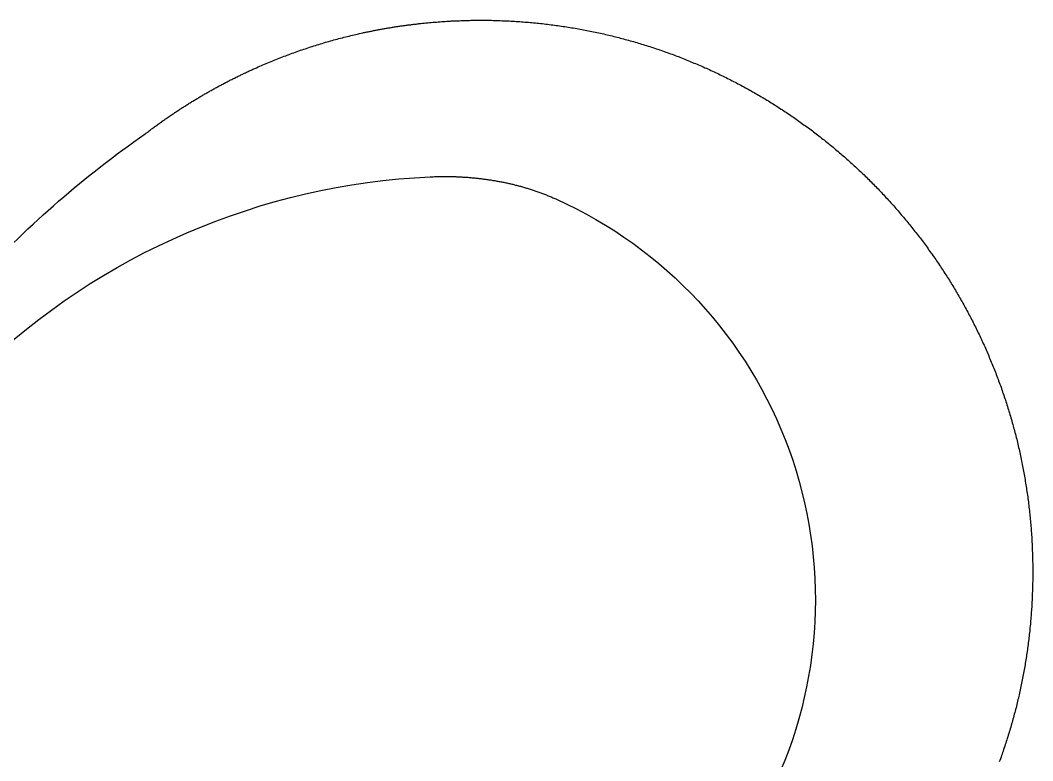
# Model space of a CAD drawing. Extents: x 156 to 510, y 849 to 1306.
# Drawn here: x 337.9 to 444.6, y 1228.4 to 1306.5 of the extents above; entities that cross this region are included whole.
import ezdxf

# ---------------------------------------------------------------- set-up
doc = ezdxf.new("R2010")
doc.units = 0
doc.layers.add('color#7d7d7dff', color=1, linetype='CONTINUOUS')

msp = doc.modelspace()

# ---------------------------------------------------------------- linework, layer by layer
at = {"layer": 'color#7d7d7dff'}
for points in [[(333.65, 1279.34, -0.053867), (351.09, 1294.48), (351.17, 1294.55), (351.26, 1294.61), (351.34, 1294.68), (351.43, 1294.74), (351.51, 1294.81), (351.6, 1294.87), (351.68, 1294.93), (351.77, 1295), (351.85, 1295.06), (351.94, 1295.12), (352.03, 1295.19), (352.11, 1295.25), (352.2, 1295.31), (352.29, 1295.38), (352.37, 1295.44), (352.46, 1295.5), (352.55, 1295.57), (352.63, 1295.63), (352.72, 1295.69), (352.81, 1295.75), (352.89, 1295.81), (352.98, 1295.88), (353.07, 1295.94), (353.16, 1296), (353.24, 1296.06), (353.33, 1296.12), (353.42, 1296.18), (353.51, 1296.24), (353.6, 1296.3), (353.68, 1296.36), (353.77, 1296.42), (353.86, 1296.48), (353.95, 1296.54), (354.04, 1296.6), (354.13, 1296.66), (354.22, 1296.72), (354.3, 1296.78), (354.39, 1296.84), (354.48, 1296.9), (354.57, 1296.96), (354.66, 1297.02), (354.75, 1297.08), (354.84, 1297.13), (354.93, 1297.19), (355.02, 1297.25), (355.11, 1297.31), (355.2, 1297.37), (355.29, 1297.42), (355.38, 1297.48), (355.47, 1297.54), (355.56, 1297.59), (355.65, 1297.65), (355.74, 1297.71), (355.83, 1297.76), (355.93, 1297.82), (356.02, 1297.88), (356.11, 1297.93), (356.2, 1297.99), (356.29, 1298.04), (356.38, 1298.1), (356.47, 1298.15), (356.57, 1298.21), (356.66, 1298.26), (356.75, 1298.32), (356.84, 1298.37), (356.93, 1298.43), (357.02, 1298.48), (357.12, 1298.54), (357.21, 1298.59), (357.3, 1298.64), (357.39, 1298.7), (357.49, 1298.75), (357.58, 1298.8), (357.67, 1298.86), (357.77, 1298.91), (357.86, 1298.96), (357.95, 1299.02), (358.04, 1299.07), (358.14, 1299.12), (358.23, 1299.17), (358.33, 1299.22), (358.42, 1299.28), (358.51, 1299.33), (358.61, 1299.38), (358.7, 1299.43), (358.79, 1299.48), (358.89, 1299.53), (358.98, 1299.58), (359.08, 1299.63), (359.17, 1299.68), (359.27, 1299.73), (359.36, 1299.78), (359.45, 1299.83), (359.55, 1299.88), (359.64, 1299.93), (359.74, 1299.98), (359.83, 1300.03), (359.93, 1300.08), (360.02, 1300.13), (360.12, 1300.18), (360.22, 1300.23), (360.31, 1300.27), (360.41, 1300.32), (360.5, 1300.37), (360.6, 1300.42), (360.69, 1300.46), (360.79, 1300.51), (360.89, 1300.56), (360.98, 1300.61), (361.08, 1300.65), (361.17, 1300.7), (361.27, 1300.75), (361.37, 1300.79), (361.46, 1300.84), (361.56, 1300.88), (361.66, 1300.93), (361.75, 1300.98), (361.85, 1301.02), (361.95, 1301.07), (362.04, 1301.11), (362.14, 1301.16), (362.24, 1301.2), (362.34, 1301.24), (362.43, 1301.29), (362.53, 1301.33), (362.63, 1301.38), (362.73, 1301.42), (362.82, 1301.46), (362.99, 1301.54), (363.16, 1301.61), (363.33, 1301.69), (363.5, 1301.76), (363.67, 1301.83), (363.84, 1301.9), (364.01, 1301.97), (364.18, 1302.04), (364.35, 1302.12), (364.52, 1302.18), (364.69, 1302.25), (364.86, 1302.32), (365.03, 1302.39), (365.2, 1302.46), (365.37, 1302.53), (365.55, 1302.59), (365.72, 1302.66), (365.89, 1302.72), (366.06, 1302.79), (366.24, 1302.85), (366.41, 1302.92), (366.58, 1302.98), (366.75, 1303.04), (366.93, 1303.1), (367.1, 1303.16), (367.27, 1303.23), (367.45, 1303.29), (367.62, 1303.35), (367.8, 1303.41), (367.97, 1303.46), (368.15, 1303.52), (368.32, 1303.58), (368.5, 1303.64), (368.67, 1303.69), (368.85, 1303.75), (369.02, 1303.8), (369.2, 1303.86), (369.37, 1303.91), (369.55, 1303.97), (369.73, 1304.02), (369.9, 1304.07), (370.08, 1304.13), (370.26, 1304.18), (370.43, 1304.23), (370.61, 1304.28), (370.79, 1304.33), (370.97, 1304.38), (371.14, 1304.43), (371.32, 1304.47), (371.5, 1304.52), (371.68, 1304.57), (371.86, 1304.61), (372.03, 1304.66), (372.21, 1304.7), (372.39, 1304.75), (372.57, 1304.79), (372.75, 1304.84), (372.93, 1304.88), (373.11, 1304.92), (373.29, 1304.96), (373.47, 1305), (373.65, 1305.05), (373.83, 1305.09), (374.01, 1305.12), (374.1, 1305.15), (374.19, 1305.17), (374.29, 1305.19), (374.38, 1305.21), (374.48, 1305.23), (374.57, 1305.25), (374.67, 1305.27), (374.76, 1305.28), (374.86, 1305.3), (374.95, 1305.32), (375.05, 1305.34), (375.14, 1305.36), (375.24, 1305.38), (375.33, 1305.4), (375.43, 1305.42), (375.52, 1305.43), (375.62, 1305.45), (375.71, 1305.47), (375.81, 1305.49), (375.9, 1305.5), (376, 1305.52), (376.1, 1305.54), (376.19, 1305.56), (376.29, 1305.57), (376.38, 1305.59), (376.48, 1305.61), (376.57, 1305.62), (376.67, 1305.64), (376.76, 1305.66), (376.86, 1305.67), (376.95, 1305.69), (377.05, 1305.7), (377.15, 1305.72), (377.24, 1305.73), (377.34, 1305.75), (377.43, 1305.76), (377.53, 1305.78), (377.62, 1305.79), (377.72, 1305.81), (377.82, 1305.82), (377.91, 1305.84), (378.01, 1305.85), (378.1, 1305.86), (378.2, 1305.88), (378.29, 1305.89), (378.39, 1305.9), (378.49, 1305.92), (378.58, 1305.93), (378.68, 1305.94), (378.77, 1305.96), (378.87, 1305.97), (378.97, 1305.98), (379.06, 1305.99), (379.16, 1306.01), (379.26, 1306.02), (379.35, 1306.03), (379.45, 1306.04), (379.54, 1306.05), (379.64, 1306.06), (379.74, 1306.07), (379.83, 1306.09), (379.93, 1306.1), (380.02, 1306.11), (380.12, 1306.12), (380.31, 1306.14), (380.49, 1306.16), (380.67, 1306.17), (380.86, 1306.19), (381.04, 1306.21), (381.23, 1306.23), (381.41, 1306.24), (381.59, 1306.26), (381.78, 1306.27), (381.96, 1306.29), (382.15, 1306.3), (382.33, 1306.31), (382.52, 1306.33), (382.7, 1306.34), (382.88, 1306.35), (383.07, 1306.36), (383.16, 1306.37), (383.26, 1306.37), (383.35, 1306.38), (383.44, 1306.38), (383.63, 1306.39), (383.81, 1306.4), (384, 1306.41), (384.19, 1306.41), (384.37, 1306.42), (384.56, 1306.43), (384.68, 1306.43), (384.79, 1306.43), (384.91, 1306.44), (385.03, 1306.44), (385.14, 1306.44), (385.26, 1306.44), (385.38, 1306.45), (385.5, 1306.45), (385.61, 1306.45), (385.73, 1306.45), (385.85, 1306.45), (385.96, 1306.45), (386.08, 1306.45), (386.2, 1306.45), (386.43, 1306.46), (386.62, 1306.46), (386.81, 1306.45), (387, 1306.45), (387.18, 1306.45), (387.37, 1306.45), (387.56, 1306.45), (387.75, 1306.44), (387.93, 1306.44), (388.12, 1306.43), (388.31, 1306.43), (388.49, 1306.42), (388.68, 1306.41), (388.87, 1306.41), (389.05, 1306.4), (389.24, 1306.39), (389.43, 1306.38), (389.61, 1306.37), (389.8, 1306.36), (389.98, 1306.35), (390.17, 1306.34), (390.35, 1306.33), (390.54, 1306.31), (390.72, 1306.3), (390.91, 1306.29), (391.09, 1306.27), (391.28, 1306.26), (391.46, 1306.24), (391.64, 1306.23), (391.83, 1306.21), (392.01, 1306.19), (392.2, 1306.17), (392.38, 1306.16), (392.56, 1306.14), (392.74, 1306.12), (392.93, 1306.1), (393.11, 1306.08), (393.29, 1306.06), (393.48, 1306.03), (393.66, 1306.01), (393.84, 1305.99), (394.02, 1305.97), (394.2, 1305.94), (394.38, 1305.92), (394.57, 1305.89), (394.75, 1305.87), (394.93, 1305.84), (395.11, 1305.81), (395.29, 1305.79), (395.47, 1305.76), (395.65, 1305.73), (395.83, 1305.7), (396.01, 1305.67), (396.19, 1305.64), (396.37, 1305.61), (396.55, 1305.58), (396.73, 1305.55), (396.91, 1305.52), (397.08, 1305.48), (397.26, 1305.45), (397.44, 1305.42), (397.62, 1305.38), (397.8, 1305.35), (397.97, 1305.31), (398.15, 1305.27), (398.33, 1305.24), (398.51, 1305.2), (398.68, 1305.16), (398.86, 1305.12), (399.04, 1305.09), (399.21, 1305.05), (399.39, 1305.01), (399.57, 1304.97), (399.74, 1304.93), (399.92, 1304.88), (400.09, 1304.84), (400.27, 1304.8), (400.44, 1304.76), (400.62, 1304.71), (400.79, 1304.67), (400.97, 1304.63), (401.14, 1304.58), (401.31, 1304.53), (401.49, 1304.49), (401.66, 1304.44), (401.83, 1304.39), (402.01, 1304.35), (402.18, 1304.3), (402.35, 1304.25), (402.52, 1304.2), (402.7, 1304.15), (402.87, 1304.1), (403.04, 1304.05), (403.21, 1304), (403.38, 1303.95), (403.55, 1303.89), (403.73, 1303.84), (403.9, 1303.79), (404.07, 1303.73), (404.24, 1303.68), (404.41, 1303.63), (404.58, 1303.57), (404.75, 1303.51), (404.91, 1303.46), (405.08, 1303.4), (405.25, 1303.34), (405.42, 1303.29), (405.59, 1303.23), (405.76, 1303.17), (405.93, 1303.11), (406.09, 1303.05), (406.26, 1302.99), (406.43, 1302.93), (406.59, 1302.87), (406.76, 1302.8), (406.93, 1302.74), (407.09, 1302.68), (407.26, 1302.62), (407.42, 1302.55), (407.59, 1302.49), (407.76, 1302.42), (407.92, 1302.36), (408.09, 1302.29), (408.25, 1302.22), (408.41, 1302.16), (408.58, 1302.09), (408.74, 1302.02), (408.9, 1301.95), (409.07, 1301.89), (409.23, 1301.82), (409.39, 1301.75), (409.56, 1301.68), (409.72, 1301.61), (409.88, 1301.54), (410.04, 1301.46), (410.2, 1301.39), (410.36, 1301.32), (410.53, 1301.25), (410.69, 1301.17), (410.85, 1301.1), (411.01, 1301.02), (411.17, 1300.95), (411.33, 1300.87), (411.48, 1300.8), (411.64, 1300.72), (411.8, 1300.64), (411.96, 1300.57), (412.12, 1300.49), (412.28, 1300.41), (412.44, 1300.33), (412.59, 1300.25), (412.75, 1300.17), (412.91, 1300.09), (413.06, 1300.01), (413.22, 1299.93), (413.38, 1299.85), (413.53, 1299.77), (413.69, 1299.69), (413.84, 1299.6), (414, 1299.52), (414.15, 1299.44), (414.31, 1299.35), (414.46, 1299.27), (414.61, 1299.18), (414.77, 1299.1), (414.92, 1299.01), (415.07, 1298.93), (415.23, 1298.84), (415.38, 1298.75), (415.53, 1298.66), (415.68, 1298.58), (415.83, 1298.49), (415.98, 1298.4), (416.14, 1298.31), (416.29, 1298.22), (416.44, 1298.13), (416.59, 1298.04), (416.74, 1297.95), (416.89, 1297.85), (417.03, 1297.76), (417.18, 1297.67), (417.33, 1297.58), (417.48, 1297.48), (417.63, 1297.39), (417.78, 1297.29), (417.92, 1297.2), (418.07, 1297.1), (418.22, 1297.01), (418.36, 1296.91), (418.51, 1296.82), (418.66, 1296.72), (418.8, 1296.62), (418.95, 1296.52), (419.09, 1296.43), (419.24, 1296.33), (419.38, 1296.23), (419.52, 1296.13), (419.67, 1296.03), (419.81, 1295.93), (419.95, 1295.83), (420.1, 1295.73), (420.24, 1295.63), (420.38, 1295.52), (420.52, 1295.42), (420.66, 1295.32), (420.8, 1295.22), (420.95, 1295.11), (421.09, 1295.01), (421.23, 1294.9), (421.37, 1294.8), (421.5, 1294.69), (421.64, 1294.59), (421.78, 1294.48), (421.92, 1294.37), (422.06, 1294.27), (422.2, 1294.16), (422.33, 1294.05), (422.47, 1293.94), (422.61, 1293.84), (422.75, 1293.73), (422.88, 1293.62), (423.02, 1293.51), (423.15, 1293.4), (423.29, 1293.29), (423.42, 1293.18), (423.56, 1293.07), (423.69, 1292.95), (423.82, 1292.84), (423.96, 1292.73), (424.09, 1292.62), (424.22, 1292.5), (424.36, 1292.39), (424.49, 1292.28), (424.62, 1292.16), (424.75, 1292.05), (424.88, 1291.93), (425.01, 1291.82), (425.14, 1291.7), (425.27, 1291.58), (425.4, 1291.47), (425.53, 1291.35), (425.66, 1291.23), (425.79, 1291.11), (425.92, 1291), (426.05, 1290.88), (426.17, 1290.76), (426.3, 1290.64), (426.43, 1290.52), (426.55, 1290.4), (426.68, 1290.28), (426.81, 1290.16), (426.93, 1290.04), (427.06, 1289.91), (427.18, 1289.79), (427.3, 1289.67), (427.43, 1289.55), (427.55, 1289.42), (427.68, 1289.3), (427.8, 1289.18), (427.92, 1289.05), (428.04, 1288.93), (428.16, 1288.8), (428.29, 1288.68), (428.41, 1288.55), (428.53, 1288.43), (428.65, 1288.3), (428.77, 1288.17), (428.89, 1288.05), (429.01, 1287.92), (429.12, 1287.79), (429.24, 1287.66), (429.36, 1287.53), (429.48, 1287.4), (429.59, 1287.27), (429.71, 1287.15), (429.83, 1287.02), (429.94, 1286.89), (430.06, 1286.75), (430.17, 1286.62), (430.29, 1286.49), (430.4, 1286.36), (430.52, 1286.23), (430.63, 1286.1), (430.74, 1285.96), (430.86, 1285.83), (430.97, 1285.7), (431.08, 1285.56), (431.19, 1285.43), (431.31, 1285.29), (431.42, 1285.16), (431.53, 1285.02), (431.64, 1284.89), (431.75, 1284.75), (431.86, 1284.62), (431.96, 1284.48), (432.07, 1284.34), (432.18, 1284.21), (432.29, 1284.07), (432.4, 1283.93), (432.5, 1283.79), (432.61, 1283.65), (432.72, 1283.52), (432.82, 1283.38), (432.93, 1283.24), (433.03, 1283.1), (433.14, 1282.96), (433.24, 1282.82), (433.34, 1282.68), (433.45, 1282.54), (433.55, 1282.39), (433.65, 1282.25), (433.75, 1282.11), (433.86, 1281.97), (433.96, 1281.83), (434.06, 1281.68), (434.16, 1281.54), (434.26, 1281.4), (434.36, 1281.25), (434.46, 1281.11), (434.55, 1280.96), (434.65, 1280.82), (434.75, 1280.67), (434.85, 1280.53), (434.94, 1280.38), (435.04, 1280.24), (435.14, 1280.09), (435.23, 1279.94), (435.33, 1279.79), (435.42, 1279.65), (435.52, 1279.5), (435.61, 1279.35), (435.7, 1279.2), (435.8, 1279.06), (435.89, 1278.91), (435.98, 1278.76), (436.07, 1278.61), (436.17, 1278.46), (436.26, 1278.31), (436.35, 1278.16), (436.44, 1278.01), (436.53, 1277.86), (436.62, 1277.71), (436.7, 1277.55), (436.79, 1277.4), (436.88, 1277.25), (436.97, 1277.1), (437.05, 1276.94), (437.14, 1276.79), (437.23, 1276.64), (437.31, 1276.49), (437.4, 1276.33), (437.48, 1276.18), (437.57, 1276.02), (437.65, 1275.87), (437.73, 1275.71), (437.82, 1275.56), (437.9, 1275.4), (437.98, 1275.25), (438.06, 1275.09), (438.14, 1274.93), (438.22, 1274.78), (438.3, 1274.62), (438.38, 1274.46), (438.46, 1274.31), (438.54, 1274.15), (438.62, 1273.99), (438.7, 1273.83), (438.77, 1273.67), (438.85, 1273.52), (438.93, 1273.36), (439, 1273.2), (439.08, 1273.04), (439.15, 1272.88), (439.23, 1272.72), (439.3, 1272.56), (439.37, 1272.4), (439.45, 1272.24), (439.52, 1272.07), (439.59, 1271.91), (439.66, 1271.75), (439.73, 1271.59), (439.81, 1271.43), (439.88, 1271.27), (439.95, 1271.1), (440.01, 1270.94), (440.08, 1270.78), (440.15, 1270.61), (440.22, 1270.45), (440.29, 1270.29), (440.35, 1270.12), (440.42, 1269.96), (440.49, 1269.79), (440.55, 1269.63), (440.62, 1269.46), (440.68, 1269.3), (440.74, 1269.13), (440.81, 1268.97), (440.87, 1268.8), (440.93, 1268.63), (440.99, 1268.47), (441.06, 1268.3), (441.12, 1268.13), (441.18, 1267.96), (441.24, 1267.8), (441.3, 1267.63), (441.36, 1267.46), (441.41, 1267.29), (441.47, 1267.12), (441.53, 1266.96), (441.59, 1266.79), (441.64, 1266.62), (441.7, 1266.45), (441.75, 1266.28), (441.81, 1266.11), (441.86, 1265.94), (441.92, 1265.77), (441.97, 1265.6), (442.02, 1265.43), (442.07, 1265.26), (442.13, 1265.08), (442.18, 1264.91), (442.23, 1264.74), (442.28, 1264.57), (442.33, 1264.4), (442.38, 1264.22), (442.43, 1264.05), (442.48, 1263.88), (442.52, 1263.71), (442.57, 1263.53), (442.62, 1263.36), (442.66, 1263.19), (442.71, 1263.01), (442.75, 1262.84), (442.8, 1262.66), (442.84, 1262.49), (442.89, 1262.31), (442.93, 1262.14), (442.97, 1261.96), (443.01, 1261.79), (443.05, 1261.61), (443.1, 1261.44), (443.14, 1261.26), (443.18, 1261.09), (443.21, 1260.91), (443.25, 1260.73), (443.29, 1260.56), (443.33, 1260.38), (443.37, 1260.2), (443.4, 1260.02), (443.44, 1259.85), (443.47, 1259.67), (443.51, 1259.49), (443.54, 1259.31), (443.58, 1259.13), (443.61, 1258.96), (443.64, 1258.78), (443.68, 1258.6), (443.71, 1258.42), (443.74, 1258.24), (443.77, 1258.06), (443.8, 1257.88), (443.83, 1257.7), (443.86, 1257.52), (443.89, 1257.34), (443.91, 1257.16), (443.94, 1256.98), (443.97, 1256.8), (443.99, 1256.62), (444.02, 1256.44), (444.05, 1256.26), (444.07, 1256.07), (444.09, 1255.89), (444.12, 1255.71), (444.14, 1255.53), (444.16, 1255.35), (444.18, 1255.16), (444.2, 1254.98), (444.23, 1254.8), (444.25, 1254.62), (444.26, 1254.43), (444.28, 1254.25), (444.3, 1254.07), (444.32, 1253.88), (444.34, 1253.7), (444.35, 1253.52), (444.37, 1253.33), (444.39, 1253.15), (444.4, 1252.96), (444.41, 1252.78), (444.43, 1252.59), (444.44, 1252.41), (444.45, 1252.22), (444.47, 1252.04), (444.48, 1251.85), (444.49, 1251.67), (444.5, 1251.48), (444.51, 1251.3), (444.52, 1251.11), (444.53, 1250.93), (444.53, 1250.74), (444.54, 1250.55), (444.55, 1250.37), (444.55, 1250.18), (444.56, 1249.99), (444.57, 1249.81), (444.57, 1249.62), (444.57, 1249.43), (444.58, 1249.24), (444.58, 1249.06), (444.58, 1248.87), (444.58, 1248.68), (444.58, 1248.49), (444.58, 1248.3), (444.58, 1248.12), (444.58, 1247.94), (444.58, 1247.75), (444.58, 1247.57), (444.58, 1247.38), (444.57, 1247.2), (444.57, 1247.01), (444.57, 1246.83), (444.56, 1246.65), (444.56, 1246.46), (444.55, 1246.28), (444.54, 1246.1), (444.54, 1245.91), (444.53, 1245.73), (444.52, 1245.55), (444.51, 1245.37), (444.5, 1245.18), (444.49, 1245), (444.48, 1244.82), (444.47, 1244.64), (444.46, 1244.46), (444.45, 1244.27), (444.43, 1244.09), (444.42, 1243.91), (444.41, 1243.73), (444.39, 1243.55), (444.38, 1243.37), (444.36, 1243.19), (444.35, 1243.01), (444.33, 1242.83), (444.31, 1242.64), (444.29, 1242.46), (444.28, 1242.28), (444.26, 1242.1), (444.24, 1241.93), (444.22, 1241.75), (444.2, 1241.57), (444.18, 1241.39), (444.16, 1241.21), (444.13, 1241.03), (444.11, 1240.85), (444.09, 1240.67), (444.06, 1240.49), (444.04, 1240.32), (444.02, 1240.14), (443.99, 1239.96), (443.96, 1239.78), (443.94, 1239.6), (443.91, 1239.43), (443.88, 1239.25), (443.86, 1239.07), (443.83, 1238.9), (443.8, 1238.72), (443.77, 1238.54), (443.74, 1238.37), (443.71, 1238.19), (443.68, 1238.02), (443.64, 1237.84), (443.61, 1237.66), (443.58, 1237.49), (443.55, 1237.31), (443.51, 1237.14), (443.48, 1236.96), (443.44, 1236.79), (443.41, 1236.62), (443.37, 1236.44), (443.34, 1236.27), (443.3, 1236.09), (443.26, 1235.92), (443.22, 1235.75), (443.19, 1235.57), (443.15, 1235.4), (443.11, 1235.23), (443.07, 1235.05), (443.03, 1234.88), (442.99, 1234.71), (442.94, 1234.54), (442.9, 1234.37), (442.86, 1234.19), (442.82, 1234.02), (442.77, 1233.85), (442.73, 1233.68), (442.69, 1233.51), (442.64, 1233.34), (442.59, 1233.17), (442.55, 1233), (442.5, 1232.83), (442.45, 1232.66), (442.41, 1232.49), (442.36, 1232.32), (442.31, 1232.15), (442.26, 1231.98), (442.21, 1231.81), (442.16, 1231.64), (442.11, 1231.48), (442.06, 1231.31), (442.01, 1231.14), (441.96, 1230.97), (441.9, 1230.8), (441.85, 1230.64), (441.8, 1230.47), (441.74, 1230.3), (441.69, 1230.14), (441.63, 1229.97), (441.58, 1229.8), (441.52, 1229.64), (441.47, 1229.47), (441.41, 1229.31), (441.35, 1229.14), (441.29, 1228.98), (441.24, 1228.81), (441.18, 1228.65), (441.12, 1228.48), (441.06, 1228.32)], [(333.58, 1269.52, -0.182141), (381.12, 1289.96), (381.23, 1289.97), (381.34, 1289.97), (381.44, 1289.97), (381.55, 1289.98), (381.66, 1289.98), (381.76, 1289.98), (381.87, 1289.99), (381.98, 1289.99), (382.09, 1289.99), (382.19, 1289.99), (382.3, 1289.99), (382.41, 1290), (382.51, 1290), (382.62, 1290), (382.73, 1290), (382.84, 1290), (382.94, 1290), (383.05, 1289.99), (383.16, 1289.99), (383.26, 1289.99), (383.37, 1289.99), (383.48, 1289.99), (383.58, 1289.98), (383.69, 1289.98), (383.8, 1289.98), (383.9, 1289.97), (384.01, 1289.97), (384.12, 1289.96), (384.22, 1289.96), (384.33, 1289.95), (384.44, 1289.95), (384.54, 1289.94), (384.65, 1289.94), (384.76, 1289.93), (384.86, 1289.92), (384.97, 1289.91), (385.08, 1289.91), (385.18, 1289.9), (385.29, 1289.89), (385.4, 1289.88), (385.5, 1289.87), (385.61, 1289.86), (385.71, 1289.85), (385.82, 1289.84), (385.93, 1289.83), (386.03, 1289.82), (386.14, 1289.81), (386.24, 1289.8), (386.35, 1289.78), (386.46, 1289.77), (386.56, 1289.76), (386.67, 1289.75), (386.77, 1289.73), (386.88, 1289.72), (386.98, 1289.7), (387.09, 1289.69), (387.2, 1289.67), (387.3, 1289.66), (387.41, 1289.64), (387.51, 1289.63), (387.62, 1289.61), (387.72, 1289.59), (387.83, 1289.57), (387.93, 1289.56), (388.04, 1289.54), (388.14, 1289.52), (388.24, 1289.5), (388.35, 1289.48), (388.45, 1289.46), (388.56, 1289.44), (388.66, 1289.42), (388.77, 1289.4), (388.87, 1289.38), (388.98, 1289.36), (389.08, 1289.33), (389.18, 1289.31), (389.29, 1289.29), (389.39, 1289.27), (389.49, 1289.24), (389.6, 1289.22), (389.7, 1289.19), (389.8, 1289.17), (389.91, 1289.14), (390.01, 1289.12), (390.11, 1289.09), (390.22, 1289.07), (390.32, 1289.04), (390.42, 1289.01), (390.52, 1288.98), (390.63, 1288.96), (390.73, 1288.93), (390.83, 1288.9), (390.93, 1288.87), (391.04, 1288.84), (391.14, 1288.81), (391.24, 1288.78), (391.34, 1288.75), (391.44, 1288.72), (391.55, 1288.69), (391.65, 1288.65), (391.75, 1288.62), (391.85, 1288.59), (391.95, 1288.56), (392.05, 1288.52), (392.15, 1288.49), (392.25, 1288.45), (392.35, 1288.42), (392.45, 1288.38), (392.55, 1288.35), (392.65, 1288.31), (392.75, 1288.27), (392.85, 1288.24), (392.95, 1288.2), (393.05, 1288.16), (393.15, 1288.12), (393.25, 1288.09), (393.35, 1288.05), (393.45, 1288.01), (393.55, 1287.97), (393.65, 1287.93), (393.75, 1287.89), (393.84, 1287.85), (393.94, 1287.8), (394.04, 1287.76), (394.14, 1287.72), (394.24, 1287.68), (394.33, 1287.63), (394.43, 1287.59, -0.202585), (418.91, 1261.21, -0.202585), (417.06, 1225.28, -0.038954)]]:
    msp.add_lwpolyline(points, format="xyb", dxfattribs=at)

doc.saveas('drawing.dxf')
